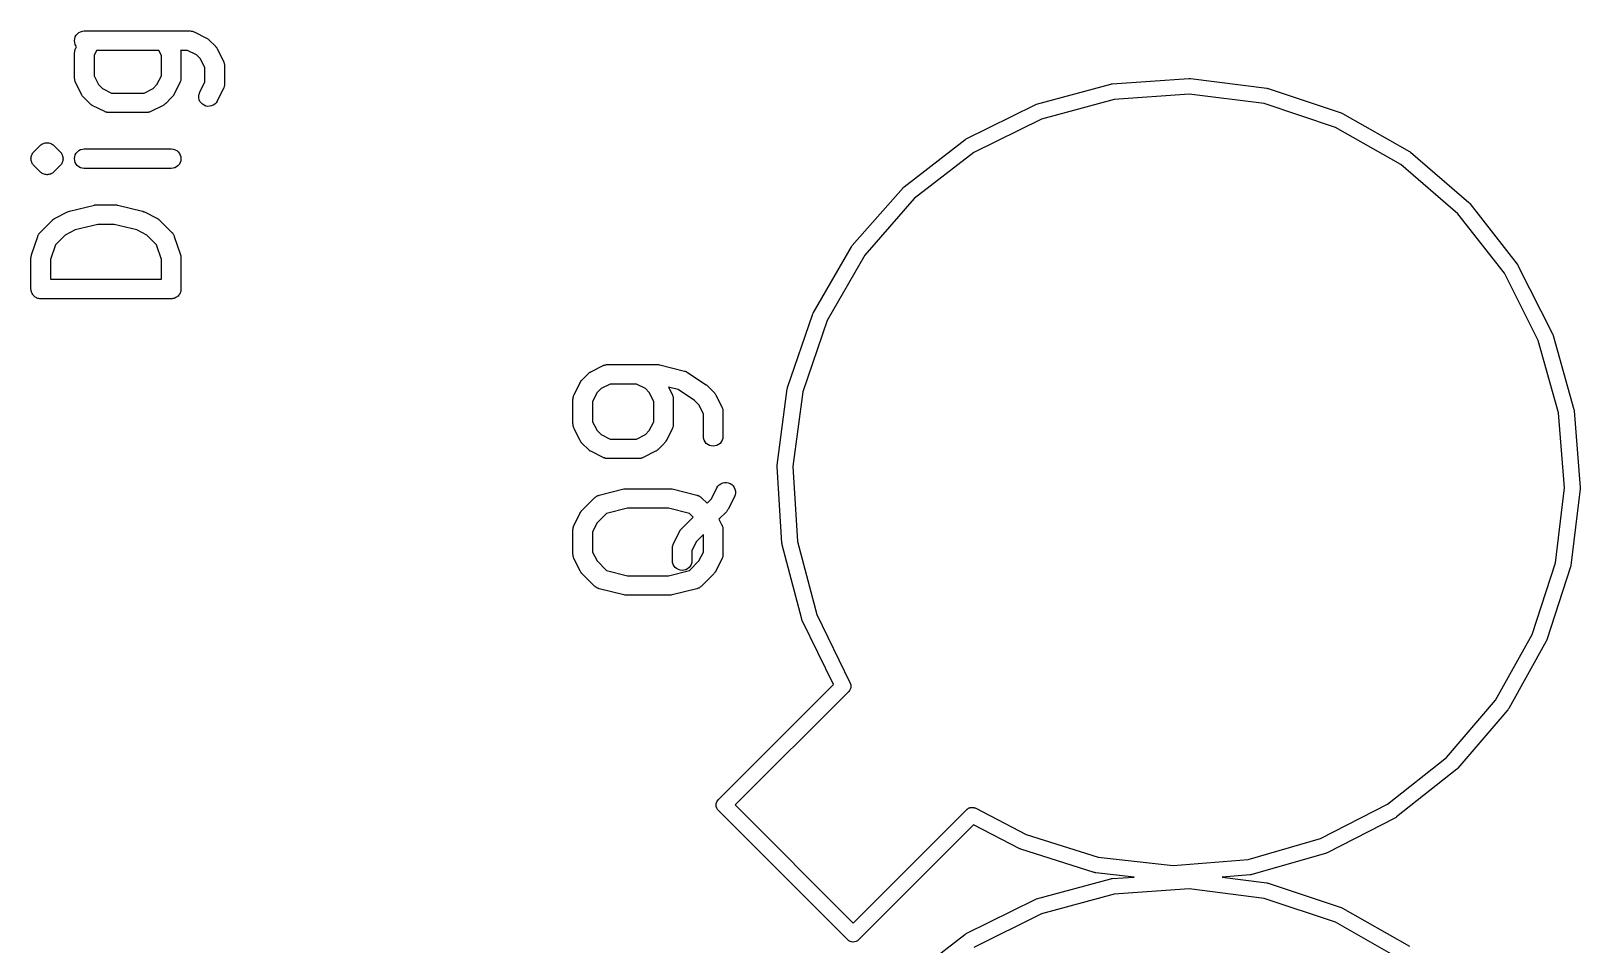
# Model space of a CAD drawing. Extents: x 61 to 193, y -174 to -70.
# Drawn here: x 100.93 to 112.81, y -105.92 to -98.92 of the extents above; entities that cross this region are included whole.
import ezdxf

# ---------------------------------------------------------------- set-up
doc = ezdxf.new("R2010")
doc.units = 0
doc.header["$MEASUREMENT"] = 0
doc.layers.add('BLACK', color=7, linetype='CONTINUOUS')

msp = doc.modelspace()

# ---------------------------------------------------------------- linework, layer by layer
at = {"layer": 'BLACK', "linetype": 'CONTINUOUS'}
for p, q in [((101.276, -98.9517), (101.285, -98.9404)), ((101.285, -98.9404), (101.296, -98.9312)), ((101.296, -98.9312), (101.309, -98.9243)), ((101.309, -98.9243), (101.323, -98.92)), ((101.323, -98.92), (101.338, -98.9186)), ((101.338, -98.9186), (102.147, -98.9186)), ((102.147, -98.9186), (102.148, -98.9186)), ((102.148, -98.9186), (102.15, -98.9189)), ((102.15, -98.9189), (102.153, -98.9188)), ((102.153, -98.9188), (102.158, -98.9197)), ((102.158, -98.9197), (102.163, -98.9203)), ((102.163, -98.9203), (102.165, -98.9209)), ((102.165, -98.9209), (102.167, -98.9213)), ((102.167, -98.9213), (102.172, -98.9231)), ((102.172, -98.9231), (102.177, -98.9247)), ((102.177, -98.9247), (102.179, -98.9257)), ((102.179, -98.9257), (102.181, -98.9265)), ((102.181, -98.9265), (102.276, -98.9742)), ((101.263, -98.9931), (101.264, -98.9785)), ((101.264, -99.0077), (101.263, -98.9931)), ((101.264, -98.9785), (101.269, -98.9646)), ((101.268, -99.0217), (101.264, -99.0077)), ((101.267, -99.0642), (101.269, -99.0593)), ((101.275, -99.0347), (101.268, -99.0217)), ((101.269, -98.9646), (101.276, -98.9517)), ((101.269, -99.0593), (101.27, -99.0574)), ((101.27, -99.0574), (101.271, -99.0553)), ((101.271, -99.0553), (101.279, -99.0393)), ((101.279, -99.0393), (101.275, -99.0347)), ((102.276, -98.9742), (102.277, -98.9746)), ((102.277, -98.9746), (102.28, -98.9769)), ((102.28, -98.9769), (102.284, -98.9789)), ((102.284, -98.9789), (102.287, -98.9809)), ((102.287, -98.9809), (102.289, -98.9826)), ((102.289, -98.9826), (102.292, -98.9855)), ((102.292, -98.9855), (102.296, -98.9882)), ((102.296, -98.9882), (102.343, -99.0358)), ((102.343, -99.0358), (102.344, -99.0366)), ((102.344, -99.0366), (102.346, -99.0399)), ((102.346, -99.0399), (102.349, -99.0429)), ((102.349, -99.0429), (102.351, -99.0456)), ((102.351, -99.0456), (102.353, -99.048)), ((102.353, -99.048), (102.355, -99.0517)), ((102.355, -99.0517), (102.357, -99.0553)), ((102.357, -99.0553), (102.405, -99.1506)), ((101.263, -99.0834), (101.264, -99.0784)), ((101.263, -99.0856), (101.263, -99.0834)), ((101.263, -99.0878), (101.263, -99.0856)), ((101.263, -99.0889), (101.263, -99.0878)), ((101.263, -99.2793), (101.263, -99.0889)), ((101.264, -99.0733), (101.265, -99.0712)), ((101.264, -99.0784), (101.264, -99.0733)), ((101.265, -99.069), (101.267, -99.0642)), ((101.265, -99.0712), (101.265, -99.069)), ((101.432, -99.0686), (101.413, -99.1066)), ((101.413, -99.1066), (101.413, -99.2616)), ((101.91, -99.0686), (101.432, -99.0686)), ((101.929, -99.1066), (101.91, -99.0686)), ((101.929, -99.2616), (101.929, -99.1066)), ((102.13, -99.0686), (102.076, -99.0686)), ((102.076, -99.0686), (102.077, -99.07)), ((102.077, -99.07), (102.077, -99.0722)), ((102.077, -99.0722), (102.078, -99.0743)), ((102.078, -99.0743), (102.078, -99.0794)), ((102.078, -99.0794), (102.079, -99.0845)), ((102.079, -99.0845), (102.079, -99.0867)), ((102.079, -99.0867), (102.079, -99.0889)), ((102.079, -99.0889), (102.079, -99.2793)), ((102.198, -99.1029), (102.13, -99.0686)), ((102.228, -99.1333), (102.198, -99.1029)), ((102.263, -99.2018), (102.228, -99.1333)), ((102.405, -99.1506), (102.405, -99.1515)), ((102.405, -99.1515), (102.406, -99.1536)), ((102.406, -99.1536), (102.407, -99.1555)), ((102.407, -99.1555), (102.409, -99.1604)), ((102.409, -99.1604), (102.41, -99.1652)), ((102.41, -99.1652), (102.411, -99.1674)), ((102.411, -99.1674), (102.411, -99.1695)), ((102.411, -99.1695), (102.412, -99.1746)), ((102.412, -99.1746), (102.413, -99.1797)), ((102.413, -99.1797), (102.412, -99.1819)), ((101.263, -99.2815), (101.263, -99.2793)), ((101.263, -99.2837), (101.263, -99.2815)), ((101.264, -99.2888), (101.263, -99.2837)), ((101.264, -99.2939), (101.264, -99.2888)), ((101.265, -99.296), (101.264, -99.2939)), ((101.265, -99.2982), (101.265, -99.296)), ((101.267, -99.303), (101.265, -99.2982)), ((101.413, -99.2616), (101.447, -99.3301)), ((101.895, -99.3301), (101.929, -99.2616)), ((102.077, -99.2992), (102.075, -99.304)), ((102.078, -99.2949), (102.077, -99.297)), ((102.077, -99.297), (102.077, -99.2992)), ((102.079, -99.2848), (102.078, -99.2898)), ((102.078, -99.2898), (102.078, -99.2949)), ((102.079, -99.2793), (102.079, -99.2804)), ((102.079, -99.2804), (102.079, -99.2826)), ((102.079, -99.2826), (102.079, -99.2848)), ((102.263, -99.3092), (102.263, -99.2018)), ((102.412, -99.1819), (102.413, -99.1841)), ((102.413, -99.1841), (102.413, -99.327)), ((109.22, -99.3244), (109.808, -99.2833)), ((109.808, -99.2833), (109.809, -99.2833)), ((109.809, -99.2833), (109.815, -99.2835)), ((109.815, -99.2835), (109.82, -99.2837)), ((109.82, -99.2837), (110.405, -99.3575)), ((101.268, -99.3079), (101.267, -99.303)), ((101.269, -99.3099), (101.268, -99.3079)), ((101.27, -99.3119), (101.269, -99.3099)), ((101.271, -99.3129), (101.27, -99.3119)), ((101.318, -99.4081), (101.271, -99.3129)), ((101.32, -99.4117), (101.318, -99.4081)), ((101.322, -99.4154), (101.32, -99.4117)), ((101.324, -99.4179), (101.322, -99.4154)), ((101.326, -99.4205), (101.324, -99.4179)), ((101.447, -99.3301), (101.477, -99.3606)), ((101.477, -99.3606), (101.546, -99.3948)), ((101.546, -99.3948), (101.796, -99.3948)), ((101.796, -99.3948), (101.865, -99.3606)), ((101.865, -99.3606), (101.895, -99.3301)), ((102.017, -99.4187), (102.015, -99.4213)), ((102.019, -99.4163), (102.017, -99.4187)), ((102.021, -99.4126), (102.019, -99.4163)), ((102.023, -99.409), (102.021, -99.4126)), ((102.024, -99.4081), (102.023, -99.409)), ((102.071, -99.3129), (102.024, -99.4081)), ((102.072, -99.3108), (102.071, -99.3129)), ((102.073, -99.3089), (102.072, -99.3108)), ((102.075, -99.304), (102.073, -99.3089)), ((102.215, -99.4167), (102.218, -99.4023)), ((102.216, -99.4314), (102.215, -99.4167)), ((102.218, -99.4023), (102.223, -99.3886)), ((102.223, -99.3886), (102.263, -99.3092)), ((102.405, -99.3605), (102.357, -99.4557)), ((102.406, -99.3584), (102.405, -99.3605)), ((102.407, -99.3565), (102.406, -99.3584)), ((102.408, -99.3516), (102.407, -99.3565)), ((102.41, -99.3468), (102.408, -99.3516)), ((102.411, -99.3425), (102.41, -99.3446)), ((102.41, -99.3446), (102.41, -99.3468)), ((102.412, -99.3375), (102.411, -99.3425)), ((102.413, -99.328), (102.412, -99.3302)), ((102.412, -99.3302), (102.413, -99.3324)), ((102.413, -99.3324), (102.412, -99.3375)), ((102.413, -99.327), (102.413, -99.328)), ((108.64, -99.4809), (109.209, -99.3264)), ((109.209, -99.3264), (109.21, -99.3262)), ((109.21, -99.3262), (109.215, -99.3253)), ((109.215, -99.3253), (109.22, -99.3244)), ((109.811, -99.4034), (109.235, -99.4437)), ((110.384, -99.4759), (109.811, -99.4034)), ((110.405, -99.3575), (110.406, -99.3577)), ((110.406, -99.3577), (110.411, -99.3589)), ((110.411, -99.3589), (110.416, -99.3601)), ((110.416, -99.3601), (110.975, -99.5462)), ((101.329, -99.4236), (101.326, -99.4205)), ((101.332, -99.4269), (101.329, -99.4236)), ((101.332, -99.4276), (101.332, -99.4269)), ((101.38, -99.4752), (101.332, -99.4276)), ((101.383, -99.4779), (101.38, -99.4752)), ((101.386, -99.4808), (101.383, -99.4779)), ((101.389, -99.4825), (101.386, -99.4808)), ((101.391, -99.4845), (101.389, -99.4825)), ((101.395, -99.4865), (101.391, -99.4845)), ((101.398, -99.4888), (101.395, -99.4865)), ((101.399, -99.4893), (101.398, -99.4888)), ((101.495, -99.5369), (101.399, -99.4893)), ((101.497, -99.5377), (101.495, -99.5369)), ((101.847, -99.5374), (101.844, -99.5381)), ((101.943, -99.4893), (101.847, -99.5369)), ((101.847, -99.5369), (101.847, -99.5374)), ((101.946, -99.487), (101.943, -99.4893)), ((101.95, -99.4851), (101.946, -99.487)), ((101.952, -99.4831), (101.95, -99.4851)), ((101.955, -99.4815), (101.952, -99.4831)), ((101.958, -99.4786), (101.955, -99.4815)), ((101.961, -99.476), (101.958, -99.4786)), ((101.962, -99.4752), (101.961, -99.476)), ((102.01, -99.4276), (101.962, -99.4752)), ((102.012, -99.4243), (102.01, -99.4276)), ((102.015, -99.4213), (102.012, -99.4243)), ((102.219, -99.4457), (102.216, -99.4314)), ((102.225, -99.459), (102.219, -99.4457)), ((102.233, -99.471), (102.225, -99.459)), ((102.244, -99.4812), (102.233, -99.471)), ((102.256, -99.489), (102.244, -99.4812)), ((102.27, -99.4944), (102.256, -99.489)), ((102.284, -99.497), (102.27, -99.4944)), ((102.299, -99.4967), (102.284, -99.497)), ((102.313, -99.4936), (102.299, -99.4967)), ((102.326, -99.4878), (102.313, -99.4936)), ((102.339, -99.4794), (102.326, -99.4878)), ((102.349, -99.4689), (102.339, -99.4794)), ((102.357, -99.4567), (102.349, -99.4689)), ((102.357, -99.4557), (102.357, -99.4567)), ((108.101, -99.7471), (108.629, -99.485)), ((108.629, -99.485), (108.63, -99.4847)), ((108.629, -99.485), (108.629, -99.485)), ((108.629, -99.485), (108.629, -99.485)), ((108.63, -99.4847), (108.635, -99.4828)), ((108.635, -99.4828), (108.64, -99.4809)), ((109.235, -99.4437), (108.677, -99.5951)), ((110.932, -99.6582), (110.384, -99.4759)), ((101.499, -99.5387), (101.497, -99.5377)), ((101.504, -99.5403), (101.499, -99.5387)), ((101.508, -99.5421), (101.504, -99.5403)), ((101.51, -99.5425), (101.508, -99.5421)), ((101.513, -99.5432), (101.51, -99.5425)), ((101.518, -99.5437), (101.513, -99.5432)), ((101.523, -99.5446), (101.518, -99.5437)), ((101.525, -99.5446), (101.523, -99.5446)), ((101.527, -99.5448), (101.525, -99.5446)), ((101.528, -99.5448), (101.527, -99.5448)), ((101.814, -99.5448), (101.528, -99.5448)), ((101.816, -99.5446), (101.814, -99.5448)), ((101.818, -99.5447), (101.816, -99.5446)), ((101.823, -99.5439), (101.818, -99.5447)), ((101.828, -99.5434), (101.823, -99.5439)), ((101.831, -99.5427), (101.828, -99.5434)), ((101.833, -99.5424), (101.831, -99.5427)), ((101.838, -99.5406), (101.833, -99.5424)), ((101.842, -99.5391), (101.838, -99.5406)), ((101.844, -99.5381), (101.842, -99.5391)), ((108.677, -99.5951), (108.16, -99.852)), ((110.975, -99.5462), (110.976, -99.5465)), ((110.976, -99.5465), (110.981, -99.5488)), ((110.981, -99.5488), (110.986, -99.551)), ((110.986, -99.551), (111.499, -99.8421)), ((107.624, -100.113), (108.091, -99.7533)), ((108.091, -99.7533), (108.092, -99.7528)), ((108.092, -99.7528), (108.096, -99.75)), ((108.096, -99.75), (108.101, -99.7471)), ((111.434, -99.9436), (110.932, -99.6582)), ((100.929, -99.8976), (100.93, -99.8906)), ((100.93, -99.8906), (100.931, -99.8836)), ((100.931, -99.883), (100.933, -99.8763)), ((100.931, -99.8832), (100.931, -99.883)), ((100.931, -99.8833), (100.931, -99.8832)), ((100.931, -99.8834), (100.931, -99.8833)), ((100.931, -99.8836), (100.931, -99.8834)), ((100.933, -99.8763), (100.935, -99.8696)), ((100.935, -99.8691), (100.939, -99.8628)), ((100.935, -99.8692), (100.935, -99.8691)), ((100.935, -99.8693), (100.935, -99.8692)), ((100.935, -99.8694), (100.935, -99.8693)), ((100.935, -99.8696), (100.935, -99.8694)), ((100.939, -99.8628), (100.942, -99.8567)), ((100.942, -99.8562), (100.947, -99.8508)), ((100.942, -99.8563), (100.942, -99.8562)), ((100.942, -99.8564), (100.942, -99.8563)), ((100.942, -99.8566), (100.942, -99.8564)), ((100.942, -99.8567), (100.942, -99.8566)), ((100.947, -99.8508), (100.951, -99.8453)), ((100.951, -99.8453), (100.999, -99.7977)), ((100.999, -99.7973), (101, -99.797)), ((100.999, -99.7974), (100.999, -99.7973)), ((100.999, -99.7977), (100.999, -99.7974)), ((100.999, -99.7974), (100.999, -99.7974)), ((101, -99.797), (101.005, -99.7926)), ((101.005, -99.7926), (101.011, -99.7881)), ((101.011, -99.7879), (101.017, -99.7846)), ((101.011, -99.788), (101.011, -99.7879)), ((101.011, -99.7881), (101.011, -99.788)), ((101.017, -99.7846), (101.024, -99.7813)), ((101.024, -99.7811), (101.031, -99.7791)), ((101.024, -99.7812), (101.024, -99.7811)), ((101.024, -99.7813), (101.024, -99.7812)), ((101.031, -99.7791), (101.038, -99.7771)), ((101.038, -99.777), (101.045, -99.7764)), ((101.038, -99.7771), (101.038, -99.777)), ((101.038, -99.7771), (101.038, -99.7771)), ((101.045, -99.7764), (101.052, -99.7758)), ((101.052, -99.7758), (101.053, -99.7758)), ((101.053, -99.7758), (101.053, -99.7758)), ((101.053, -99.7758), (101.06, -99.7765)), ((101.06, -99.7765), (101.067, -99.7772)), ((101.067, -99.7772), (101.067, -99.7773)), ((101.067, -99.7773), (101.067, -99.7773)), ((101.067, -99.7773), (101.074, -99.7794)), ((101.074, -99.7794), (101.081, -99.7815)), ((101.081, -99.7815), (101.081, -99.7816)), ((101.081, -99.7816), (101.081, -99.7817)), ((101.081, -99.7817), (101.087, -99.7851)), ((101.087, -99.7851), (101.094, -99.7884)), ((101.094, -99.7884), (101.094, -99.7886)), ((101.094, -99.7886), (101.094, -99.7887)), ((101.094, -99.7887), (101.1, -99.7932)), ((101.1, -99.7932), (101.105, -99.7977)), ((101.105, -99.7977), (101.153, -99.8453)), ((101.153, -99.8453), (101.153, -99.8457)), ((101.153, -99.8457), (101.153, -99.8457)), ((101.153, -99.8457), (101.153, -99.8457)), ((101.153, -99.8457), (101.153, -99.8459)), ((101.153, -99.8459), (101.153, -99.8459)), ((101.153, -99.8459), (101.153, -99.8459)), ((101.153, -99.8459), (101.153, -99.8461)), ((101.153, -99.8461), (101.158, -99.8517)), ((101.158, -99.8517), (101.162, -99.8571)), ((101.162, -99.8571), (101.162, -99.8572)), ((101.162, -99.8572), (101.162, -99.8573)), ((101.162, -99.8573), (101.162, -99.8574)), ((101.162, -99.8574), (101.163, -99.8575)), ((101.163, -99.8575), (101.166, -99.8638)), ((101.166, -99.8638), (101.169, -99.87)), ((101.169, -99.87), (101.169, -99.8702)), ((101.169, -99.8702), (101.169, -99.8703)), ((101.169, -99.8703), (101.169, -99.8704)), ((101.169, -99.8704), (101.169, -99.8705)), ((101.169, -99.8705), (101.171, -99.8773)), ((101.171, -99.8773), (101.173, -99.8841)), ((101.173, -99.8841), (101.173, -99.8842)), ((101.173, -99.8842), (101.173, -99.8843)), ((101.173, -99.8843), (101.173, -99.8845)), ((101.173, -99.8845), (101.173, -99.8846)), ((101.173, -99.8846), (101.174, -99.8916)), ((101.174, -99.8916), (101.175, -99.8986)), ((101.263, -99.8979), (101.264, -99.8833)), ((101.264, -99.8833), (101.269, -99.8693)), ((101.269, -99.8693), (101.276, -99.8564)), ((101.276, -99.8564), (101.285, -99.8452)), ((101.285, -99.8452), (101.296, -99.8359)), ((101.296, -99.8359), (101.309, -99.829)), ((101.309, -99.829), (101.323, -99.8248)), ((101.323, -99.8248), (101.338, -99.8234)), ((101.338, -99.8234), (102.004, -99.8234)), ((102.004, -99.8234), (102.005, -99.8234)), ((102.005, -99.8234), (102.02, -99.825)), ((102.02, -99.825), (102.034, -99.8294)), ((102.034, -99.8294), (102.047, -99.8365)), ((102.047, -99.8365), (102.058, -99.8459)), ((102.058, -99.8459), (102.067, -99.8573)), ((102.067, -99.8573), (102.074, -99.8703)), ((102.074, -99.8703), (102.078, -99.8843)), ((102.078, -99.8843), (102.079, -99.8989)), ((108.16, -99.852), (107.702, -100.204)), ((111.499, -99.8421), (111.499, -99.8425)), ((111.499, -99.8425), (111.504, -99.8457)), ((111.504, -99.8457), (111.508, -99.8489)), ((111.508, -99.8489), (111.954, -100.234)), ((100.929, -99.8977), (100.929, -99.8976)), ((100.929, -99.8979), (100.929, -99.8977)), ((100.929, -99.898), (100.929, -99.8979)), ((100.929, -99.8981), (100.929, -99.898)), ((100.93, -99.9051), (100.929, -99.8981)), ((100.931, -99.9122), (100.93, -99.9051)), ((100.931, -99.9123), (100.931, -99.9122)), ((100.931, -99.9124), (100.931, -99.9123)), ((100.931, -99.9126), (100.931, -99.9124)), ((100.931, -99.9127), (100.931, -99.9126)), ((100.933, -99.9194), (100.931, -99.9127)), ((100.935, -99.9262), (100.933, -99.9194)), ((100.935, -99.9263), (100.935, -99.9262)), ((100.935, -99.9265), (100.935, -99.9263)), ((100.935, -99.9266), (100.935, -99.9265)), ((100.935, -99.9267), (100.935, -99.9266)), ((100.938, -99.933), (100.935, -99.9267)), ((100.941, -99.9392), (100.938, -99.933)), ((100.942, -99.9393), (100.941, -99.9392)), ((100.942, -99.9394), (100.942, -99.9393)), ((100.942, -99.9395), (100.942, -99.9394)), ((100.942, -99.9397), (100.942, -99.9395)), ((100.946, -99.9452), (100.942, -99.9397)), ((100.951, -99.9507), (100.946, -99.9452)), ((100.951, -99.9508), (100.951, -99.9507)), ((100.951, -99.9509), (100.951, -99.9508)), ((100.951, -99.951), (100.951, -99.9509)), ((100.951, -99.9509), (100.951, -99.9509)), ((100.951, -99.9511), (100.951, -99.951)), ((100.951, -99.951), (100.951, -99.951)), ((100.951, -99.9514), (100.951, -99.9511)), ((100.999, -99.999), (100.951, -99.9514)), ((101.004, -100.003), (100.999, -99.999)), ((101.01, -100.008), (101.004, -100.003)), ((101.016, -100.012), (101.01, -100.008)), ((101.01, -100.008), (101.01, -100.008)), ((101.01, -100.008), (101.01, -100.008)), ((101.023, -100.015), (101.016, -100.012)), ((101.087, -100.012), (101.08, -100.015)), ((101.093, -100.009), (101.087, -100.012)), ((101.099, -100.004), (101.093, -100.009)), ((101.093, -100.009), (101.093, -100.009)), ((101.093, -100.009), (101.093, -100.009)), ((101.104, -99.9998), (101.099, -100.004)), ((101.105, -99.9994), (101.104, -99.9998)), ((101.153, -99.9514), (101.105, -99.999)), ((101.105, -99.999), (101.105, -99.9994)), ((101.105, -99.9994), (101.105, -99.9994)), ((101.105, -99.9994), (101.105, -99.9994)), ((101.157, -99.9459), (101.153, -99.9514)), ((101.162, -99.9405), (101.157, -99.9459)), ((101.165, -99.9338), (101.162, -99.9401)), ((101.162, -99.9401), (101.162, -99.9402)), ((101.162, -99.9402), (101.162, -99.9403)), ((101.162, -99.9403), (101.162, -99.9404)), ((101.162, -99.9404), (101.162, -99.9405)), ((101.169, -99.9277), (101.165, -99.9338)), ((101.171, -99.9204), (101.169, -99.9272)), ((101.169, -99.9272), (101.169, -99.9273)), ((101.169, -99.9273), (101.169, -99.9274)), ((101.169, -99.9274), (101.169, -99.9276)), ((101.169, -99.9276), (101.169, -99.9277)), ((101.173, -99.9137), (101.171, -99.9203)), ((101.171, -99.9203), (101.171, -99.9204)), ((101.174, -99.906), (101.173, -99.9132)), ((101.173, -99.9132), (101.173, -99.9133)), ((101.173, -99.9133), (101.173, -99.9135)), ((101.173, -99.9135), (101.173, -99.9136)), ((101.173, -99.9136), (101.173, -99.9137)), ((101.175, -99.8992), (101.174, -99.906)), ((101.175, -99.8986), (101.175, -99.8988)), ((101.175, -99.8988), (101.175, -99.8989)), ((101.175, -99.8989), (101.175, -99.899)), ((101.175, -99.899), (101.175, -99.8992)), ((101.264, -99.9124), (101.263, -99.8979)), ((101.268, -99.9265), (101.264, -99.9124)), ((101.275, -99.9394), (101.268, -99.9265)), ((101.284, -99.9509), (101.275, -99.9394)), ((101.295, -99.9603), (101.284, -99.9509)), ((101.308, -99.9673), (101.295, -99.9603)), ((101.322, -99.9717), (101.308, -99.9673)), ((101.337, -99.9734), (101.322, -99.9717)), ((101.338, -99.9734), (101.337, -99.9734)), ((102.004, -99.9734), (101.338, -99.9734)), ((102.019, -99.972), (102.004, -99.9734)), ((102.033, -99.9677), (102.019, -99.972)), ((102.046, -99.9608), (102.033, -99.9677)), ((102.057, -99.9516), (102.046, -99.9608)), ((102.067, -99.9403), (102.057, -99.9516)), ((102.074, -99.9274), (102.067, -99.9403)), ((102.078, -99.9135), (102.074, -99.9274)), ((102.079, -99.8989), (102.078, -99.9135)), ((111.871, -100.321), (111.434, -99.9436)), ((101.03, -100.017), (101.023, -100.015)), ((101.023, -100.015), (101.023, -100.015)), ((101.023, -100.015), (101.023, -100.015)), ((101.037, -100.019), (101.03, -100.017)), ((101.037, -100.02), (101.037, -100.019)), ((101.037, -100.019), (101.037, -100.019)), ((101.044, -100.02), (101.037, -100.02)), ((101.051, -100.021), (101.044, -100.02)), ((101.052, -100.021), (101.051, -100.021)), ((101.051, -100.021), (101.051, -100.021)), ((101.059, -100.02), (101.052, -100.021)), ((101.066, -100.02), (101.059, -100.02)), ((101.073, -100.018), (101.066, -100.02)), ((101.066, -100.02), (101.066, -100.02)), ((101.066, -100.02), (101.066, -100.02)), ((101.08, -100.016), (101.073, -100.018)), ((101.08, -100.015), (101.08, -100.016)), ((101.08, -100.016), (101.08, -100.016)), ((107.227, -100.564), (107.616, -100.121)), ((107.616, -100.12), (107.62, -100.117)), ((107.616, -100.121), (107.616, -100.12)), ((107.62, -100.117), (107.624, -100.113)), ((107.702, -100.204), (107.322, -100.639)), ((111.954, -100.234), (111.955, -100.235)), ((111.955, -100.235), (111.959, -100.239)), ((111.959, -100.239), (111.962, -100.243)), ((111.962, -100.243), (112.325, -100.707)), ((100.999, -100.464), (101.094, -100.369)), ((101.094, -100.369), (101.095, -100.368)), ((101.095, -100.368), (101.098, -100.366)), ((101.098, -100.366), (101.101, -100.363)), ((101.101, -100.363), (101.104, -100.361)), ((101.104, -100.361), (101.106, -100.359)), ((101.106, -100.359), (101.11, -100.357)), ((101.11, -100.357), (101.114, -100.355)), ((101.114, -100.355), (101.209, -100.307)), ((101.209, -100.307), (101.21, -100.307)), ((101.21, -100.307), (101.217, -100.304)), ((101.21, -100.307), (101.21, -100.307)), ((101.21, -100.307), (101.21, -100.307)), ((101.217, -100.304), (101.224, -100.302)), ((101.224, -100.302), (101.415, -100.254)), ((101.224, -100.302), (101.224, -100.302)), ((101.224, -100.302), (101.224, -100.302)), ((101.415, -100.254), (101.416, -100.254)), ((101.416, -100.254), (101.417, -100.254)), ((101.417, -100.254), (101.418, -100.253)), ((101.418, -100.253), (101.424, -100.253)), ((101.424, -100.253), (101.43, -100.252)), ((101.43, -100.252), (101.432, -100.252)), ((101.432, -100.252), (101.433, -100.252)), ((101.433, -100.252), (101.576, -100.252)), ((101.576, -100.252), (101.577, -100.252)), ((101.577, -100.252), (101.578, -100.252)), ((101.578, -100.252), (101.58, -100.252)), ((101.58, -100.252), (101.585, -100.253)), ((101.585, -100.253), (101.591, -100.254)), ((101.591, -100.254), (101.593, -100.254)), ((101.593, -100.254), (101.594, -100.254)), ((101.594, -100.254), (101.784, -100.302)), ((101.784, -100.302), (101.785, -100.302)), ((101.785, -100.302), (101.786, -100.302)), ((101.786, -100.302), (101.786, -100.302)), ((101.786, -100.302), (101.793, -100.305)), ((101.793, -100.305), (101.799, -100.307)), ((101.799, -100.307), (101.8, -100.307)), ((101.8, -100.307), (101.8, -100.307)), ((101.8, -100.307), (101.895, -100.355)), ((101.895, -100.355), (101.896, -100.356)), ((101.896, -100.356), (101.9, -100.358)), ((101.9, -100.358), (101.903, -100.36)), ((101.903, -100.36), (101.906, -100.362)), ((101.906, -100.362), (101.908, -100.364)), ((101.908, -100.364), (101.911, -100.366)), ((101.911, -100.366), (101.915, -100.369)), ((101.915, -100.369), (102.01, -100.464)), ((112.227, -100.776), (111.871, -100.321)), ((100.983, -100.489), (100.985, -100.484)), ((100.985, -100.484), (100.987, -100.479)), ((100.987, -100.479), (100.989, -100.478)), ((100.989, -100.478), (100.99, -100.476)), ((100.99, -100.476), (100.993, -100.472)), ((100.993, -100.472), (100.996, -100.468)), ((100.996, -100.468), (100.998, -100.466)), ((100.998, -100.466), (100.999, -100.464)), ((101.192, -100.484), (101.118, -100.558)), ((101.269, -100.445), (101.192, -100.484)), ((101.442, -100.402), (101.269, -100.445)), ((101.567, -100.402), (101.442, -100.402)), ((101.74, -100.445), (101.567, -100.402)), ((101.817, -100.484), (101.74, -100.445)), ((101.891, -100.558), (101.817, -100.484)), ((102.01, -100.464), (102.011, -100.465)), ((102.011, -100.465), (102.012, -100.467)), ((102.012, -100.467), (102.014, -100.468)), ((102.014, -100.468), (102.016, -100.473)), ((102.016, -100.473), (102.02, -100.477)), ((102.02, -100.477), (102.021, -100.479)), ((102.021, -100.479), (102.022, -100.48)), ((102.022, -100.48), (102.024, -100.485)), ((102.024, -100.485), (102.026, -100.49)), ((100.933, -100.637), (100.981, -100.494)), ((100.981, -100.493), (100.982, -100.491)), ((100.981, -100.494), (100.981, -100.493)), ((100.982, -100.491), (100.983, -100.489)), ((101.118, -100.558), (101.079, -100.672)), ((101.929, -100.672), (101.891, -100.558)), ((102.026, -100.49), (102.027, -100.492)), ((102.027, -100.492), (102.028, -100.494)), ((102.028, -100.494), (102.076, -100.637)), ((106.926, -101.084), (107.221, -100.574)), ((107.221, -100.573), (107.224, -100.569)), ((107.221, -100.574), (107.221, -100.573)), ((107.224, -100.569), (107.227, -100.564)), ((100.929, -100.659), (100.93, -100.655)), ((100.929, -100.66), (100.929, -100.659)), ((100.929, -100.898), (100.929, -100.66)), ((100.93, -100.651), (100.931, -100.648)), ((100.93, -100.655), (100.93, -100.651)), ((100.931, -100.645), (100.932, -100.641)), ((100.931, -100.648), (100.931, -100.645)), ((100.932, -100.641), (100.933, -100.637)), ((101.079, -100.672), (101.079, -100.823)), ((101.929, -100.823), (101.929, -100.672)), ((102.076, -100.637), (102.076, -100.638)), ((102.076, -100.638), (102.077, -100.642)), ((102.077, -100.642), (102.078, -100.646)), ((102.078, -100.646), (102.078, -100.649)), ((102.078, -100.649), (102.079, -100.652)), ((102.079, -100.652), (102.079, -100.656)), ((102.079, -100.656), (102.079, -100.66)), ((102.079, -100.66), (102.079, -100.898)), ((107.322, -100.639), (107.033, -101.139)), ((112.325, -100.707), (112.326, -100.708)), ((112.326, -100.708), (112.329, -100.712)), ((112.329, -100.712), (112.331, -100.717)), ((112.331, -100.717), (112.597, -101.243)), ((101.079, -100.823), (101.929, -100.823)), ((112.487, -101.292), (112.227, -100.776)), ((100.93, -100.905), (100.929, -100.898)), ((100.931, -100.912), (100.93, -100.905)), ((100.931, -100.913), (100.931, -100.912)), ((100.933, -100.92), (100.931, -100.913)), ((100.931, -100.913), (100.931, -100.913)), ((100.935, -100.926), (100.933, -100.92)), ((100.935, -100.927), (100.935, -100.926)), ((100.938, -100.933), (100.935, -100.927)), ((100.935, -100.927), (100.935, -100.927)), ((100.942, -100.939), (100.938, -100.933)), ((100.942, -100.94), (100.942, -100.939)), ((100.946, -100.945), (100.942, -100.94)), ((100.942, -100.94), (100.942, -100.94)), ((100.951, -100.951), (100.946, -100.945)), ((100.957, -100.956), (100.951, -100.951)), ((100.951, -100.951), (100.951, -100.951)), ((100.951, -100.951), (100.951, -100.951)), ((100.962, -100.96), (100.957, -100.956)), ((100.962, -100.961), (100.962, -100.96)), ((100.962, -100.96), (100.962, -100.96)), ((100.969, -100.964), (100.962, -100.961)), ((102.045, -100.961), (102.039, -100.964)), ((102.046, -100.961), (102.045, -100.961)), ((102.051, -100.956), (102.046, -100.961)), ((102.046, -100.961), (102.046, -100.961)), ((102.057, -100.952), (102.051, -100.956)), ((102.062, -100.946), (102.057, -100.952)), ((102.057, -100.952), (102.057, -100.952)), ((102.057, -100.952), (102.057, -100.952)), ((102.066, -100.941), (102.062, -100.946)), ((102.067, -100.94), (102.066, -100.941)), ((102.066, -100.941), (102.066, -100.941)), ((102.07, -100.934), (102.067, -100.94)), ((102.073, -100.928), (102.07, -100.934)), ((102.074, -100.927), (102.073, -100.928)), ((102.073, -100.928), (102.073, -100.928)), ((102.076, -100.921), (102.074, -100.927)), ((102.078, -100.914), (102.076, -100.921)), ((102.079, -100.906), (102.078, -100.913)), ((102.078, -100.913), (102.078, -100.914)), ((102.078, -100.914), (102.078, -100.914)), ((102.079, -100.898), (102.079, -100.899)), ((102.079, -100.899), (102.079, -100.899)), ((102.079, -100.899), (102.079, -100.899)), ((102.079, -100.899), (102.079, -100.899)), ((102.079, -100.899), (102.079, -100.906)), ((100.975, -100.967), (100.969, -100.964)), ((100.975, -100.968), (100.975, -100.967)), ((100.975, -100.967), (100.975, -100.967)), ((100.982, -100.97), (100.975, -100.968)), ((100.989, -100.972), (100.982, -100.97)), ((100.996, -100.973), (100.989, -100.972)), ((100.989, -100.972), (100.989, -100.972)), ((100.989, -100.972), (100.989, -100.972)), ((101.003, -100.973), (100.996, -100.973)), ((101.004, -100.973), (101.003, -100.973)), ((102.004, -100.973), (101.004, -100.973)), ((101.004, -100.973), (101.004, -100.973)), ((101.004, -100.973), (101.004, -100.973)), ((101.004, -100.973), (101.004, -100.973)), ((102.011, -100.973), (102.004, -100.973)), ((102.018, -100.972), (102.011, -100.973)), ((102.019, -100.972), (102.018, -100.972)), ((102.026, -100.97), (102.019, -100.972)), ((102.019, -100.972), (102.019, -100.972)), ((102.032, -100.968), (102.026, -100.97)), ((102.033, -100.968), (102.032, -100.968)), ((102.039, -100.964), (102.033, -100.968)), ((102.033, -100.968), (102.033, -100.968)), ((106.731, -101.653), (106.921, -101.095)), ((107.033, -101.139), (106.847, -101.686)), ((106.921, -101.094), (106.924, -101.089)), ((106.921, -101.095), (106.921, -101.094)), ((106.924, -101.089), (106.926, -101.084)), ((112.643, -101.848), (112.487, -101.292)), ((112.597, -101.243), (112.598, -101.244)), ((112.598, -101.244), (112.599, -101.249)), ((112.599, -101.249), (112.601, -101.254)), ((112.601, -101.254), (112.76, -101.822)), ((105.155, -101.595), (105.203, -101.547)), ((105.203, -101.546), (105.207, -101.544)), ((105.203, -101.547), (105.203, -101.546)), ((105.207, -101.544), (105.21, -101.541)), ((105.21, -101.541), (105.212, -101.539)), ((105.212, -101.539), (105.215, -101.537)), ((105.215, -101.537), (105.219, -101.535)), ((105.219, -101.535), (105.222, -101.533)), ((105.222, -101.533), (105.317, -101.485)), ((105.317, -101.485), (105.318, -101.485)), ((105.318, -101.485), (105.32, -101.484)), ((105.32, -101.484), (105.322, -101.483)), ((105.322, -101.483), (105.327, -101.482)), ((105.327, -101.482), (105.332, -101.48)), ((105.332, -101.48), (105.334, -101.48)), ((105.334, -101.48), (105.336, -101.479)), ((105.336, -101.479), (105.341, -101.478)), ((105.341, -101.478), (105.346, -101.478)), ((105.346, -101.478), (105.349, -101.478)), ((105.349, -101.478), (105.351, -101.477)), ((105.351, -101.477), (105.732, -101.477)), ((105.732, -101.477), (105.733, -101.477)), ((105.733, -101.477), (105.734, -101.478)), ((105.734, -101.478), (105.736, -101.478)), ((105.736, -101.478), (105.741, -101.478)), ((105.741, -101.478), (105.747, -101.479)), ((105.747, -101.479), (105.749, -101.48)), ((105.749, -101.48), (105.75, -101.48)), ((105.75, -101.48), (105.94, -101.527)), ((105.94, -101.527), (105.941, -101.528)), ((105.941, -101.528), (105.946, -101.529)), ((105.946, -101.529), (105.951, -101.531)), ((105.951, -101.531), (105.953, -101.532)), ((105.953, -101.532), (105.955, -101.533)), ((105.955, -101.533), (105.959, -101.535)), ((105.959, -101.535), (105.964, -101.538)), ((105.964, -101.538), (106.107, -101.633)), ((105.093, -101.709), (105.141, -101.614)), ((105.141, -101.613), (105.144, -101.61)), ((105.141, -101.614), (105.141, -101.613)), ((105.144, -101.61), (105.146, -101.606)), ((105.146, -101.606), (105.148, -101.604)), ((105.148, -101.604), (105.149, -101.601)), ((105.149, -101.601), (105.152, -101.598)), ((105.152, -101.598), (105.155, -101.595)), ((105.3, -101.662), (105.27, -101.692)), ((105.369, -101.627), (105.3, -101.662)), ((105.571, -101.627), (105.369, -101.627)), ((105.64, -101.662), (105.571, -101.627)), ((105.67, -101.692), (105.64, -101.662)), ((105.891, -101.67), (105.817, -101.651)), ((105.817, -101.651), (105.847, -101.709)), ((106.017, -101.754), (105.891, -101.67)), ((106.107, -101.633), (106.107, -101.633)), ((106.107, -101.633), (106.107, -101.633)), ((106.107, -101.633), (106.107, -101.633)), ((106.107, -101.633), (106.108, -101.634)), ((106.108, -101.634), (106.113, -101.638)), ((106.113, -101.638), (106.118, -101.642)), ((106.118, -101.642), (106.166, -101.69)), ((106.65, -102.249), (106.728, -101.664)), ((106.728, -101.663), (106.73, -101.658)), ((106.728, -101.664), (106.728, -101.663)), ((106.73, -101.658), (106.731, -101.653)), ((105.085, -101.742), (105.086, -101.74)), ((105.085, -101.743), (105.085, -101.742)), ((105.085, -101.933), (105.085, -101.743)), ((105.086, -101.732), (105.087, -101.727)), ((105.086, -101.738), (105.086, -101.732)), ((105.086, -101.74), (105.086, -101.738)), ((105.087, -101.727), (105.088, -101.725)), ((105.088, -101.723), (105.09, -101.718)), ((105.088, -101.725), (105.088, -101.723)), ((105.09, -101.718), (105.091, -101.713)), ((105.091, -101.713), (105.093, -101.711)), ((105.093, -101.711), (105.093, -101.709)), ((105.27, -101.692), (105.235, -101.761)), ((105.235, -101.761), (105.235, -101.916)), ((105.704, -101.761), (105.67, -101.692)), ((105.704, -101.916), (105.704, -101.761)), ((105.847, -101.709), (105.847, -101.71)), ((105.847, -101.71), (105.848, -101.712)), ((105.848, -101.712), (105.849, -101.714)), ((105.849, -101.714), (105.85, -101.719)), ((105.85, -101.719), (105.852, -101.724)), ((105.852, -101.724), (105.852, -101.726)), ((105.852, -101.726), (105.853, -101.728)), ((105.853, -101.728), (105.854, -101.733)), ((105.854, -101.733), (105.854, -101.739)), ((105.854, -101.739), (105.854, -101.741)), ((105.854, -101.741), (105.854, -101.743)), ((105.854, -101.743), (105.854, -101.933)), ((106.051, -101.787), (106.017, -101.754)), ((106.085, -101.856), (106.051, -101.787)), ((106.166, -101.69), (106.167, -101.691)), ((106.167, -101.691), (106.169, -101.694)), ((106.169, -101.694), (106.172, -101.697)), ((106.172, -101.697), (106.174, -101.7)), ((106.174, -101.7), (106.176, -101.702)), ((106.176, -101.702), (106.178, -101.706)), ((106.178, -101.706), (106.18, -101.709)), ((106.18, -101.709), (106.227, -101.805)), ((106.847, -101.686), (106.77, -102.259)), ((106.085, -102.029), (106.085, -101.856)), ((106.227, -101.805), (106.228, -101.806)), ((106.228, -101.806), (106.229, -101.808)), ((106.229, -101.808), (106.23, -101.81)), ((106.23, -101.81), (106.231, -101.815)), ((106.231, -101.815), (106.233, -101.819)), ((106.233, -101.819), (106.233, -101.822)), ((106.233, -101.822), (106.234, -101.824)), ((106.234, -101.824), (106.234, -101.829)), ((106.234, -101.829), (106.235, -101.834)), ((106.235, -101.834), (106.235, -101.836)), ((106.235, -101.836), (106.235, -101.838)), ((106.235, -101.838), (106.235, -102.029)), ((112.687, -102.424), (112.643, -101.848)), ((112.76, -101.822), (112.76, -101.822)), ((112.76, -101.822), (112.761, -101.828)), ((112.761, -101.828), (112.762, -101.833)), ((112.762, -101.833), (112.807, -102.421)), ((105.086, -101.936), (105.085, -101.933)), ((105.086, -101.938), (105.086, -101.936)), ((105.086, -101.943), (105.086, -101.938)), ((105.087, -101.948), (105.086, -101.943)), ((105.087, -101.95), (105.087, -101.948)), ((105.088, -101.952), (105.087, -101.95)), ((105.09, -101.957), (105.088, -101.952)), ((105.091, -101.962), (105.09, -101.957)), ((105.092, -101.964), (105.091, -101.962)), ((105.093, -101.966), (105.092, -101.964)), ((105.093, -101.967), (105.093, -101.966)), ((105.141, -102.062), (105.093, -101.967)), ((105.235, -101.916), (105.27, -101.984)), ((105.27, -101.984), (105.3, -102.015)), ((105.3, -102.015), (105.369, -102.049)), ((105.571, -102.049), (105.64, -102.015)), ((105.64, -102.015), (105.67, -101.984)), ((105.67, -101.984), (105.704, -101.916)), ((105.847, -101.967), (105.799, -102.062)), ((105.848, -101.963), (105.847, -101.965)), ((105.847, -101.965), (105.847, -101.967)), ((105.85, -101.958), (105.848, -101.963)), ((105.852, -101.953), (105.85, -101.958)), ((105.853, -101.949), (105.852, -101.951)), ((105.852, -101.951), (105.852, -101.953)), ((105.854, -101.939), (105.853, -101.944)), ((105.853, -101.944), (105.853, -101.949)), ((105.854, -101.933), (105.854, -101.934)), ((105.854, -101.934), (105.854, -101.937)), ((105.854, -101.937), (105.854, -101.939)), ((106.087, -102.043), (106.085, -102.029)), ((106.235, -102.03), (106.234, -102.044)), ((106.235, -102.029), (106.235, -102.03)), ((105.143, -102.066), (105.141, -102.062)), ((105.145, -102.07), (105.143, -102.066)), ((105.147, -102.072), (105.145, -102.07)), ((105.149, -102.075), (105.147, -102.072)), ((105.152, -102.078), (105.149, -102.075)), ((105.154, -102.081), (105.152, -102.078)), ((105.155, -102.082), (105.154, -102.081)), ((105.203, -102.129), (105.155, -102.082)), ((105.206, -102.132), (105.203, -102.129)), ((105.209, -102.135), (105.206, -102.132)), ((105.211, -102.137), (105.209, -102.135)), ((105.214, -102.139), (105.211, -102.137)), ((105.218, -102.141), (105.214, -102.139)), ((105.221, -102.143), (105.218, -102.141)), ((105.222, -102.143), (105.221, -102.143)), ((105.317, -102.191), (105.222, -102.143)), ((105.369, -102.049), (105.571, -102.049)), ((105.718, -102.143), (105.622, -102.191)), ((105.721, -102.141), (105.718, -102.143)), ((105.725, -102.139), (105.721, -102.141)), ((105.727, -102.137), (105.725, -102.139)), ((105.73, -102.136), (105.727, -102.137)), ((105.733, -102.133), (105.73, -102.136)), ((105.736, -102.13), (105.733, -102.133)), ((105.737, -102.129), (105.736, -102.13)), ((105.785, -102.082), (105.737, -102.129)), ((105.788, -102.078), (105.785, -102.082)), ((105.79, -102.075), (105.788, -102.078)), ((105.792, -102.073), (105.79, -102.075)), ((105.794, -102.07), (105.792, -102.073)), ((105.796, -102.067), (105.794, -102.07)), ((105.798, -102.063), (105.796, -102.067)), ((105.799, -102.062), (105.798, -102.063)), ((106.091, -102.057), (106.087, -102.043)), ((106.098, -102.07), (106.091, -102.057)), ((106.107, -102.082), (106.098, -102.07)), ((106.118, -102.091), (106.107, -102.082)), ((106.131, -102.098), (106.118, -102.091)), ((106.145, -102.102), (106.131, -102.098)), ((106.16, -102.104), (106.145, -102.102)), ((106.174, -102.102), (106.16, -102.104)), ((106.188, -102.098), (106.174, -102.102)), ((106.201, -102.091), (106.188, -102.098)), ((106.213, -102.082), (106.201, -102.091)), ((106.222, -102.071), (106.213, -102.082)), ((106.229, -102.058), (106.222, -102.071)), ((106.234, -102.044), (106.229, -102.058)), ((105.319, -102.192), (105.317, -102.191)), ((105.321, -102.193), (105.319, -102.192)), ((105.326, -102.194), (105.321, -102.193)), ((105.331, -102.196), (105.326, -102.194)), ((105.333, -102.197), (105.331, -102.196)), ((105.335, -102.197), (105.333, -102.197)), ((105.34, -102.198), (105.335, -102.197)), ((105.345, -102.199), (105.34, -102.198)), ((105.348, -102.199), (105.345, -102.199)), ((105.35, -102.199), (105.348, -102.199)), ((105.351, -102.199), (105.35, -102.199)), ((105.589, -102.199), (105.351, -102.199)), ((105.591, -102.199), (105.589, -102.199)), ((105.593, -102.199), (105.591, -102.199)), ((105.598, -102.198), (105.593, -102.199)), ((105.604, -102.197), (105.598, -102.198)), ((105.606, -102.197), (105.604, -102.197)), ((105.608, -102.196), (105.606, -102.197)), ((105.613, -102.195), (105.608, -102.196)), ((105.618, -102.193), (105.613, -102.195)), ((105.619, -102.192), (105.618, -102.193)), ((105.622, -102.191), (105.619, -102.192)), ((105.622, -102.191), (105.622, -102.191)), ((106.65, -102.254), (106.65, -102.249)), ((106.65, -102.259), (106.65, -102.254)), ((106.65, -102.26), (106.65, -102.259)), ((106.687, -102.848), (106.65, -102.26)), ((106.77, -102.259), (106.806, -102.835)), ((106.219, -102.392), (106.233, -102.386)), ((106.233, -102.386), (106.247, -102.383)), ((106.247, -102.383), (106.262, -102.382)), ((106.262, -102.382), (106.276, -102.385)), ((106.276, -102.385), (106.29, -102.39)), ((105.155, -102.595), (105.25, -102.499)), ((105.25, -102.499), (105.251, -102.499)), ((105.251, -102.499), (105.255, -102.496)), ((105.255, -102.496), (105.259, -102.492)), ((105.259, -102.492), (105.261, -102.491)), ((105.261, -102.491), (105.262, -102.49)), ((105.262, -102.49), (105.267, -102.487)), ((105.267, -102.487), (105.271, -102.485)), ((105.271, -102.485), (105.273, -102.484)), ((105.273, -102.484), (105.275, -102.483)), ((105.275, -102.483), (105.28, -102.481)), ((105.28, -102.481), (105.285, -102.48)), ((105.285, -102.48), (105.476, -102.432)), ((105.476, -102.432), (105.477, -102.432)), ((105.477, -102.432), (105.478, -102.432)), ((105.478, -102.432), (105.479, -102.431)), ((105.479, -102.431), (105.485, -102.431)), ((105.485, -102.431), (105.491, -102.43)), ((105.491, -102.43), (105.492, -102.43)), ((105.492, -102.43), (105.494, -102.43)), ((105.494, -102.43), (105.827, -102.43)), ((105.827, -102.43), (105.828, -102.43)), ((105.828, -102.43), (105.829, -102.43)), ((105.829, -102.43), (105.831, -102.43)), ((105.831, -102.43), (105.837, -102.431)), ((105.837, -102.431), (105.843, -102.431)), ((105.843, -102.431), (105.844, -102.432)), ((105.844, -102.432), (105.845, -102.432)), ((105.845, -102.432), (106.036, -102.48)), ((106.036, -102.48), (106.037, -102.48)), ((106.037, -102.48), (106.041, -102.482)), ((106.041, -102.482), (106.046, -102.483)), ((106.046, -102.483), (106.048, -102.484)), ((106.048, -102.484), (106.05, -102.485)), ((106.05, -102.485), (106.055, -102.488)), ((106.055, -102.488), (106.059, -102.49)), ((106.059, -102.49), (106.061, -102.492)), ((106.061, -102.492), (106.063, -102.493)), ((106.063, -102.493), (106.067, -102.496)), ((106.067, -102.496), (106.071, -102.499)), ((106.071, -102.499), (106.113, -102.542)), ((106.146, -102.508), (106.189, -102.424)), ((106.189, -102.423), (106.197, -102.41)), ((106.189, -102.424), (106.189, -102.423)), ((106.197, -102.41), (106.207, -102.4)), ((106.207, -102.4), (106.219, -102.392)), ((106.323, -102.491), (106.275, -102.586)), ((106.29, -102.39), (106.302, -102.398)), ((106.302, -102.398), (106.313, -102.408)), ((106.313, -102.408), (106.321, -102.42)), ((106.321, -102.42), (106.327, -102.434)), ((106.328, -102.477), (106.323, -102.491)), ((106.327, -102.434), (106.33, -102.448)), ((106.33, -102.463), (106.328, -102.477)), ((106.33, -102.448), (106.33, -102.463)), ((112.619, -102.998), (112.687, -102.424)), ((112.807, -102.432), (112.737, -103.018)), ((112.807, -102.421), (112.807, -102.422)), ((112.807, -102.422), (112.807, -102.427)), ((112.807, -102.427), (112.807, -102.432)), ((105.093, -102.709), (105.141, -102.614)), ((105.141, -102.613), (105.144, -102.61)), ((105.141, -102.614), (105.141, -102.613)), ((105.144, -102.61), (105.146, -102.606)), ((105.146, -102.606), (105.148, -102.604)), ((105.148, -102.604), (105.149, -102.601)), ((105.149, -102.601), (105.152, -102.598)), ((105.152, -102.598), (105.155, -102.595)), ((105.342, -102.62), (105.27, -102.692)), ((105.503, -102.58), (105.342, -102.62)), ((105.818, -102.58), (105.503, -102.58)), ((105.979, -102.62), (105.818, -102.58)), ((106.007, -102.648), (105.979, -102.62)), ((106.113, -102.542), (106.146, -102.508)), ((106.261, -102.606), (106.204, -102.663)), ((106.264, -102.602), (106.261, -102.606)), ((106.267, -102.599), (106.264, -102.602)), ((106.268, -102.597), (106.267, -102.599)), ((106.27, -102.594), (106.268, -102.597)), ((106.272, -102.59), (106.27, -102.594)), ((106.275, -102.587), (106.272, -102.59)), ((106.275, -102.586), (106.275, -102.587)), ((105.085, -102.742), (105.086, -102.74)), ((105.085, -102.743), (105.085, -102.742)), ((105.085, -102.933), (105.085, -102.743)), ((105.086, -102.732), (105.087, -102.727)), ((105.086, -102.738), (105.086, -102.732)), ((105.086, -102.74), (105.086, -102.738)), ((105.087, -102.727), (105.088, -102.725)), ((105.088, -102.723), (105.09, -102.718)), ((105.088, -102.725), (105.088, -102.723)), ((105.09, -102.718), (105.091, -102.713)), ((105.091, -102.713), (105.093, -102.711)), ((105.093, -102.711), (105.093, -102.709)), ((105.27, -102.692), (105.235, -102.761)), ((105.91, -102.746), (105.911, -102.744)), ((105.911, -102.744), (105.914, -102.741)), ((105.914, -102.741), (105.917, -102.738)), ((105.917, -102.738), (106.007, -102.648)), ((106.204, -102.663), (106.227, -102.709)), ((106.227, -102.709), (106.228, -102.71)), ((106.228, -102.71), (106.229, -102.712)), ((106.229, -102.712), (106.23, -102.714)), ((106.23, -102.714), (106.231, -102.719)), ((106.231, -102.719), (106.233, -102.724)), ((106.233, -102.724), (106.233, -102.726)), ((106.233, -102.726), (106.234, -102.728)), ((106.234, -102.728), (106.234, -102.733)), ((106.234, -102.733), (106.235, -102.739)), ((106.235, -102.739), (106.235, -102.741)), ((106.235, -102.741), (106.235, -102.743)), ((106.235, -102.743), (106.235, -102.933)), ((105.235, -102.761), (105.235, -102.916)), ((105.85, -102.866), (105.852, -102.861)), ((105.852, -102.861), (105.853, -102.856)), ((105.853, -102.856), (105.854, -102.854)), ((105.854, -102.854), (105.855, -102.852)), ((105.855, -102.852), (105.903, -102.757)), ((105.903, -102.756), (105.906, -102.753)), ((105.903, -102.757), (105.903, -102.756)), ((105.906, -102.753), (105.908, -102.749)), ((105.908, -102.749), (105.91, -102.746)), ((106.032, -102.835), (105.997, -102.904)), ((106.085, -102.781), (106.032, -102.835)), ((106.085, -102.916), (106.085, -102.781)), ((106.688, -102.854), (106.687, -102.848)), ((106.689, -102.859), (106.688, -102.854)), ((106.689, -102.86), (106.689, -102.859)), ((106.839, -103.43), (106.689, -102.86)), ((106.806, -102.835), (106.954, -103.394)), ((105.086, -102.936), (105.085, -102.933)), ((105.086, -102.938), (105.086, -102.936)), ((105.086, -102.943), (105.086, -102.938)), ((105.087, -102.948), (105.086, -102.943)), ((105.087, -102.95), (105.087, -102.948)), ((105.088, -102.952), (105.087, -102.95)), ((105.09, -102.957), (105.088, -102.952)), ((105.091, -102.962), (105.09, -102.957)), ((105.092, -102.964), (105.091, -102.962)), ((105.093, -102.966), (105.092, -102.964)), ((105.093, -102.967), (105.093, -102.966)), ((105.141, -103.062), (105.093, -102.967)), ((105.235, -102.916), (105.27, -102.984)), ((105.847, -102.88), (105.848, -102.875)), ((105.848, -102.883), (105.847, -102.88)), ((105.847, -102.885), (105.848, -102.883)), ((105.847, -102.886), (105.847, -102.885)), ((105.847, -102.981), (105.847, -102.886)), ((105.849, -102.996), (105.847, -102.981)), ((105.848, -102.875), (105.849, -102.87)), ((105.849, -102.87), (105.85, -102.868)), ((105.85, -102.868), (105.85, -102.866)), ((105.997, -102.982), (105.996, -102.997)), ((105.997, -102.904), (105.997, -102.981)), ((105.997, -102.981), (105.997, -102.982)), ((106.051, -102.984), (106.085, -102.916)), ((106.227, -102.967), (106.18, -103.062)), ((106.228, -102.965), (106.227, -102.967)), ((106.229, -102.963), (106.228, -102.965)), ((106.231, -102.958), (106.229, -102.963)), ((106.233, -102.953), (106.231, -102.958)), ((106.234, -102.949), (106.233, -102.951)), ((106.233, -102.951), (106.233, -102.953)), ((106.235, -102.939), (106.234, -102.944)), ((106.234, -102.944), (106.234, -102.949)), ((106.235, -102.933), (106.235, -102.934)), ((106.235, -102.934), (106.235, -102.937)), ((106.235, -102.937), (106.235, -102.939)), ((105.143, -103.066), (105.141, -103.062)), ((105.145, -103.07), (105.143, -103.066)), ((105.147, -103.072), (105.145, -103.07)), ((105.149, -103.075), (105.147, -103.072)), ((105.152, -103.078), (105.149, -103.075)), ((105.154, -103.081), (105.152, -103.078)), ((105.155, -103.082), (105.154, -103.081)), ((105.25, -103.177), (105.155, -103.082)), ((105.27, -102.984), (105.342, -103.056)), ((105.342, -103.056), (105.503, -103.097)), ((105.503, -103.097), (105.818, -103.097)), ((105.818, -103.097), (105.979, -103.056)), ((105.853, -103.01), (105.849, -102.996)), ((105.86, -103.023), (105.853, -103.01)), ((105.869, -103.034), (105.86, -103.023)), ((105.88, -103.043), (105.869, -103.034)), ((105.893, -103.05), (105.88, -103.043)), ((105.907, -103.055), (105.893, -103.05)), ((105.922, -103.056), (105.907, -103.055)), ((105.936, -103.055), (105.922, -103.056)), ((105.95, -103.051), (105.936, -103.055)), ((105.963, -103.044), (105.95, -103.051)), ((105.975, -103.035), (105.963, -103.044)), ((105.984, -103.023), (105.975, -103.035)), ((105.979, -103.056), (106.051, -102.984)), ((105.991, -103.011), (105.984, -103.023)), ((105.996, -102.997), (105.991, -103.011)), ((106.166, -103.082), (106.071, -103.177)), ((106.168, -103.078), (106.166, -103.082)), ((106.171, -103.075), (106.168, -103.078)), ((106.173, -103.073), (106.171, -103.075)), ((106.175, -103.07), (106.173, -103.073)), ((106.177, -103.067), (106.175, -103.07)), ((106.179, -103.063), (106.177, -103.067)), ((106.18, -103.062), (106.179, -103.063)), ((112.44, -103.547), (112.619, -102.998)), ((112.735, -103.029), (112.552, -103.59)), ((112.736, -103.024), (112.735, -103.029)), ((112.737, -103.019), (112.736, -103.024)), ((112.737, -103.018), (112.737, -103.019)), ((105.254, -103.18), (105.25, -103.177)), ((105.258, -103.184), (105.254, -103.18)), ((105.26, -103.185), (105.258, -103.184)), ((105.262, -103.186), (105.26, -103.185)), ((105.266, -103.189), (105.262, -103.186)), ((105.27, -103.191), (105.266, -103.189)), ((105.272, -103.192), (105.27, -103.191)), ((105.274, -103.193), (105.272, -103.192)), ((105.279, -103.195), (105.274, -103.193)), ((105.284, -103.196), (105.279, -103.195)), ((105.285, -103.197), (105.284, -103.196)), ((105.476, -103.244), (105.285, -103.197)), ((106.036, -103.197), (105.845, -103.244)), ((106.04, -103.195), (106.036, -103.197)), ((106.045, -103.194), (106.04, -103.195)), ((106.047, -103.193), (106.045, -103.194)), ((106.049, -103.192), (106.047, -103.193)), ((106.054, -103.189), (106.049, -103.192)), ((106.058, -103.187), (106.054, -103.189)), ((106.06, -103.185), (106.058, -103.187)), ((106.062, -103.184), (106.06, -103.185)), ((106.066, -103.181), (106.062, -103.184)), ((106.07, -103.178), (106.066, -103.181)), ((106.071, -103.177), (106.07, -103.178)), ((105.477, -103.244), (105.476, -103.244)), ((105.478, -103.245), (105.477, -103.244)), ((105.484, -103.246), (105.478, -103.245)), ((105.49, -103.246), (105.484, -103.246)), ((105.491, -103.246), (105.49, -103.246)), ((105.493, -103.247), (105.491, -103.246)), ((105.494, -103.247), (105.493, -103.247)), ((105.827, -103.247), (105.494, -103.247)), ((105.828, -103.246), (105.827, -103.247)), ((105.83, -103.246), (105.828, -103.246)), ((105.836, -103.246), (105.83, -103.246)), ((105.842, -103.245), (105.836, -103.246)), ((105.843, -103.245), (105.842, -103.245)), ((105.844, -103.245), (105.843, -103.245)), ((105.845, -103.244), (105.844, -103.245)), ((106.841, -103.435), (106.839, -103.43)), ((106.843, -103.44), (106.841, -103.435)), ((106.843, -103.441), (106.843, -103.44)), ((107.083, -103.932), (106.843, -103.441)), ((106.954, -103.394), (107.209, -103.917)), ((112.158, -104.051), (112.44, -103.547)), ((112.548, -103.6), (112.26, -104.115)), ((112.55, -103.595), (112.548, -103.6)), ((112.552, -103.591), (112.55, -103.595)), ((112.552, -103.59), (112.552, -103.591)), ((106.203, -104.812), (107.083, -103.932)), ((107.209, -103.917), (107.211, -103.921)), ((107.211, -103.921), (107.215, -103.933)), ((107.2, -103.985), (106.328, -104.856)), ((107.206, -103.978), (107.2, -103.985)), ((107.211, -103.967), (107.206, -103.978)), ((107.215, -103.956), (107.211, -103.967)), ((107.215, -103.933), (107.216, -103.944)), ((107.216, -103.944), (107.215, -103.956)), ((111.784, -104.491), (112.158, -104.051)), ((112.253, -104.125), (111.871, -104.573)), ((112.257, -104.12), (112.253, -104.125)), ((112.26, -104.116), (112.257, -104.12)), ((112.26, -104.115), (112.26, -104.116)), ((111.331, -104.85), (111.784, -104.491)), ((111.863, -104.582), (111.401, -104.948)), ((111.867, -104.578), (111.863, -104.582)), ((111.871, -104.574), (111.867, -104.578)), ((111.871, -104.573), (111.871, -104.574)), ((106.183, -104.856), (106.184, -104.845)), ((106.184, -104.868), (106.183, -104.856)), ((106.184, -104.845), (106.188, -104.833)), ((106.188, -104.88), (106.184, -104.868)), ((106.188, -104.833), (106.193, -104.823)), ((106.193, -104.89), (106.188, -104.88)), ((106.193, -104.823), (106.201, -104.814)), ((106.201, -104.814), (106.203, -104.812)), ((106.328, -104.856), (107.234, -105.762)), ((108.115, -104.883), (108.117, -104.881)), ((108.117, -104.881), (108.119, -104.881)), ((108.119, -104.881), (108.123, -104.879)), ((108.123, -104.879), (108.126, -104.878)), ((108.126, -104.878), (108.128, -104.877)), ((108.128, -104.877), (108.13, -104.876)), ((108.13, -104.876), (108.134, -104.875)), ((108.134, -104.875), (108.138, -104.875)), ((108.138, -104.875), (108.139, -104.875)), ((108.139, -104.875), (108.141, -104.874)), ((108.141, -104.874), (108.146, -104.874)), ((108.146, -104.874), (108.15, -104.874)), ((108.15, -104.874), (108.151, -104.874)), ((108.151, -104.874), (108.152, -104.875)), ((108.152, -104.875), (108.157, -104.875)), ((108.157, -104.875), (108.162, -104.876)), ((108.162, -104.876), (108.162, -104.877)), ((108.162, -104.877), (108.163, -104.877)), ((108.163, -104.877), (108.169, -104.879)), ((108.169, -104.879), (108.173, -104.881)), ((108.173, -104.881), (108.173, -104.881)), ((108.173, -104.881), (108.561, -105.082)), ((110.817, -105.114), (111.331, -104.85)), ((106.199, -104.896), (106.193, -104.89)), ((106.201, -104.899), (106.199, -104.896)), ((106.203, -104.901), (106.201, -104.899)), ((107.189, -105.887), (106.203, -104.901)), ((107.234, -105.762), (108.105, -104.89)), ((108.105, -104.89), (108.107, -104.888)), ((108.105, -104.89), (108.105, -104.89)), ((108.107, -104.888), (108.109, -104.887)), ((108.109, -104.887), (108.112, -104.884)), ((108.112, -104.884), (108.115, -104.883)), ((111.391, -104.954), (110.867, -105.223)), ((111.396, -104.951), (111.391, -104.954)), ((111.4, -104.948), (111.396, -104.951)), ((111.401, -104.948), (111.4, -104.948)), ((108.157, -105.008), (107.278, -105.887)), ((108.511, -105.191), (108.157, -105.008)), ((108.561, -105.082), (109.113, -105.257)), ((110.262, -105.273), (110.817, -105.114)), ((108.515, -105.193), (108.511, -105.191)), ((108.519, -105.195), (108.515, -105.193)), ((108.52, -105.195), (108.519, -105.195)), ((109.082, -105.373), (108.52, -105.195)), ((110.856, -105.228), (110.29, -105.39)), ((110.861, -105.226), (110.856, -105.228)), ((110.866, -105.224), (110.861, -105.226)), ((110.867, -105.223), (110.866, -105.224)), ((109.113, -105.257), (109.687, -105.321)), ((109.687, -105.321), (110.262, -105.273)), ((108.64, -105.577), (109.209, -105.422)), ((109.087, -105.374), (109.082, -105.373)), ((109.092, -105.376), (109.087, -105.374)), ((109.093, -105.376), (109.092, -105.376)), ((109.388, -105.409), (109.093, -105.376)), ((109.209, -105.422), (109.21, -105.422)), ((109.21, -105.422), (109.215, -105.421)), ((109.215, -105.421), (109.22, -105.42)), ((109.22, -105.42), (109.388, -105.409)), ((110.278, -105.392), (110.062, -105.41)), ((110.062, -105.41), (110.405, -105.454)), ((110.283, -105.391), (110.278, -105.392)), ((110.289, -105.39), (110.283, -105.391)), ((110.29, -105.39), (110.289, -105.39)), ((110.405, -105.454), (110.406, -105.454)), ((110.406, -105.454), (110.411, -105.455)), ((110.411, -105.455), (110.416, -105.456)), ((110.416, -105.456), (110.975, -105.642)), ((108.101, -105.843), (108.629, -105.581)), ((108.629, -105.581), (108.629, -105.581)), ((108.629, -105.581), (108.629, -105.581)), ((108.629, -105.581), (108.63, -105.581)), ((108.63, -105.581), (108.635, -105.579)), ((108.635, -105.579), (108.64, -105.577)), ((109.235, -105.54), (108.677, -105.691)), ((109.811, -105.499), (109.235, -105.54)), ((110.384, -105.572), (109.811, -105.499)), ((110.932, -105.754), (110.384, -105.572)), ((108.677, -105.691), (108.16, -105.948)), ((110.975, -105.642), (110.976, -105.642)), ((110.976, -105.642), (110.981, -105.645)), ((110.981, -105.645), (110.986, -105.647)), ((110.986, -105.647), (111.499, -105.938)), ((111.434, -106.04), (110.932, -105.754)), ((107.191, -105.889), (107.189, -105.887)), ((107.193, -105.891), (107.191, -105.889)), ((107.2, -105.897), (107.193, -105.891)), ((107.193, -105.891), (107.193, -105.891)), ((107.21, -105.902), (107.2, -105.897)), ((107.214, -105.903), (107.21, -105.902)), ((107.222, -105.906), (107.214, -105.903)), ((107.232, -105.907), (107.222, -105.906)), ((107.233, -105.907), (107.232, -105.907)), ((107.234, -105.907), (107.233, -105.907)), ((107.245, -105.906), (107.234, -105.907)), ((107.257, -105.902), (107.245, -105.906)), ((107.267, -105.897), (107.257, -105.902)), ((107.274, -105.891), (107.267, -105.897)), ((107.276, -105.889), (107.274, -105.891)), ((107.274, -105.891), (107.274, -105.891)), ((107.278, -105.887), (107.276, -105.889)), ((107.624, -106.209), (108.091, -105.849)), ((108.091, -105.849), (108.092, -105.849)), ((108.092, -105.849), (108.096, -105.846)), ((108.096, -105.846), (108.101, -105.843))]:
    msp.add_line(p, q, dxfattribs=at)

doc.saveas('drawing.dxf')
